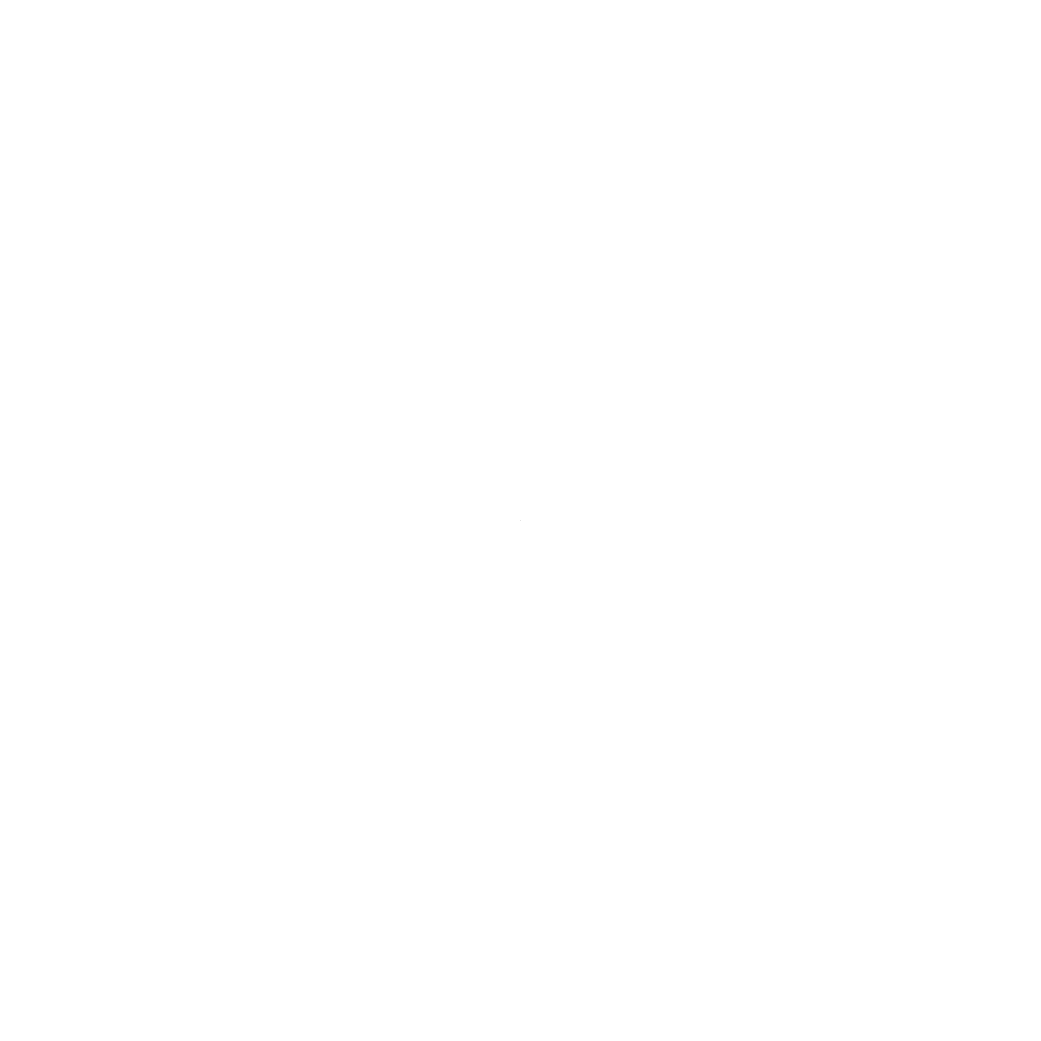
# Model space of a CAD drawing. Header units: millimetres. Extents: x 333 to 333, y -439.7 to -439.7.
import ezdxf

# ---------------------------------------------------------------- set-up
doc = ezdxf.new("R2010")
doc.units = ezdxf.units.MM
doc.layers.add('Block 2', color=5, linetype='Continuous')

msp = doc.modelspace()

# ---------------------------------------------------------------- linework, layer by layer
at = {"layer": 'Block 2', "extrusion": (-1, 0, 0), "elevation": -333}
msp.add_lwpolyline([(439.7, 203), (439.7, 203)], close=True, dxfattribs=at)

doc.saveas('drawing.dxf')
